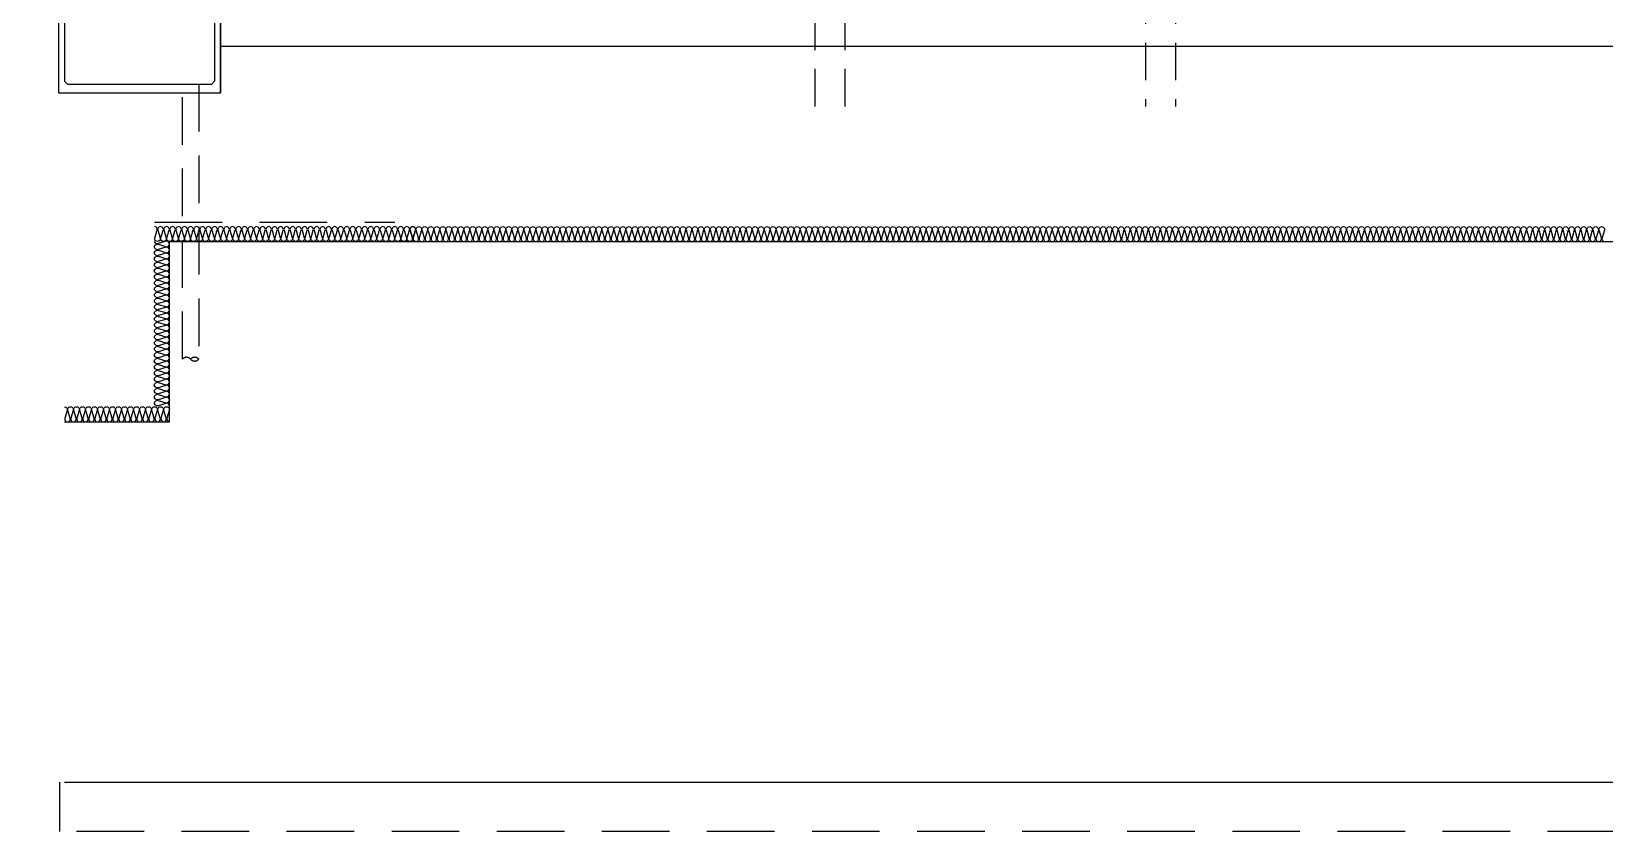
# Model space of a CAD drawing. Header units: millimetres. Extents: x 19868 to 801382, y -4805 to 85279.
# Drawn here: x 569928 to 575168, y 32314 to 34979 of the extents above; entities that cross this region are included whole.
import ezdxf

# ---------------------------------------------------------------- set-up
doc = ezdxf.new("R2010")
doc.units = ezdxf.units.MM
doc.header["$LTSCALE"] = 250
for name, pattern in [('HID', [2.8, 1.8, -1]), ('HIDDEN2', [4.7625, 3.175, -1.5875]), ('HIDDENX2', [0.75, 0.5, -0.25])]:
    doc.linetypes.add(name, pattern=pattern)
for name, color, linetype in [('A-CON', 2, 'Continuous'), ('A-ELE-7', 7, 'Continuous'), ('A-ELE-8', 8, 'Continuous'), ('A-ETC', 8, 'Continuous'), ('A-FIN', 6, 'Continuous'), ('A-HAT-WIREMESH', 9, 'g_mesh'), ('A-WP', 1, 'HID'), ('ISL', 251, 'Continuous'), ('SEC-Y', 3, 'Continuous')]:
    doc.layers.add(name, color=color, linetype=linetype)
doc.styles.add('Gdim', font='')
doc.styles.get('Gdim').set_extended_font_data('Dotum')
doc.linetypes.add('g_mesh', pattern='A,10,-0.8,["X",Gdim,S=0.6,R=0,X=-0.15,Y=-0.3],-0.8', length=11.6)

# ---------------------------------------------------------------- blocks, each defined once
blk = doc.blocks.new('OIL TRENCH')
at = {"layer": 'A-ELE-8'}
for p, q in [((-574, 505.2), (-574, 529.8)), ((-568, 529.8), (-574, 529.8)), ((-574, 505.2), (-574, 529.8)), ((-568, 529.8), (-574, 529.8)), ((-568, 529.8), (-568, 505.2)), ((-568, 529.8), (-568, 505.2)), ((-565, 529.8), (-559, 529.8)), ((-565, 529.8), (-565, 505.2)), ((-565, 529.8), (-559, 529.8)), ((-565, 529.8), (-565, 505.2)), ((-559, 529.8), (-559, 505.2)), ((19, 529.8), (-559, 529.8)), ((-559, 529.8), (-559, 505.2)), ((19, 529.8), (-559, 529.8)), ((-478.4, 525.6), (-474.2, 529.8)), ((-478.4, 525.6), (-474.2, 529.8)), ((-474.2, 521.3), (-478.4, 525.6)), ((-474.2, 521.3), (-478.4, 525.6)), ((-469.9, 525.6), (-474.2, 529.8)), ((-469.9, 525.6), (-474.2, 529.8)), ((-474.2, 521.3), (-469.9, 525.6)), ((-474.2, 521.3), (-469.9, 525.6)), ((-393.4, 525.6), (-389.2, 529.8)), ((-393.4, 525.6), (-389.2, 529.8)), ((-389.2, 521.3), (-393.4, 525.6)), ((-389.2, 521.3), (-393.4, 525.6)), ((-384.9, 525.6), (-389.2, 529.8)), ((-384.9, 525.6), (-389.2, 529.8)), ((-389.2, 521.3), (-384.9, 525.6)), ((-389.2, 521.3), (-384.9, 525.6)), ((-308.4, 525.6), (-304.2, 529.8)), ((-308.4, 525.6), (-304.2, 529.8)), ((-304.2, 521.3), (-308.4, 525.6)), ((-304.2, 521.3), (-308.4, 525.6)), ((-299.9, 525.6), (-304.2, 529.8)), ((-299.9, 525.6), (-304.2, 529.8)), ((-304.2, 521.3), (-299.9, 525.6)), ((-304.2, 521.3), (-299.9, 525.6)), ((-223.4, 525.6), (-219.2, 529.8)), ((-223.4, 525.6), (-219.2, 529.8)), ((-219.2, 521.3), (-223.4, 525.6)), ((-219.2, 521.3), (-223.4, 525.6)), ((-214.9, 525.6), (-219.2, 529.8)), ((-214.9, 525.6), (-219.2, 529.8)), ((-219.2, 521.3), (-214.9, 525.6)), ((-219.2, 521.3), (-214.9, 525.6)), ((-138.4, 525.6), (-134.2, 529.8)), ((-138.4, 525.6), (-134.2, 529.8)), ((-134.2, 521.3), (-138.4, 525.6)), ((-134.2, 521.3), (-138.4, 525.6)), ((-129.9, 525.6), (-134.2, 529.8)), ((-129.9, 525.6), (-134.2, 529.8)), ((-134.2, 521.3), (-129.9, 525.6)), ((-134.2, 521.3), (-129.9, 525.6)), ((-53.4, 525.6), (-49.2, 529.8)), ((-53.4, 525.6), (-49.2, 529.8)), ((-49.2, 521.3), (-53.4, 525.6)), ((-49.2, 521.3), (-53.4, 525.6)), ((-44.9, 525.6), (-49.2, 529.8)), ((-44.9, 525.6), (-49.2, 529.8)), ((-49.2, 521.3), (-44.9, 525.6)), ((-49.2, 521.3), (-44.9, 525.6)), ((25, 529.8), (19, 529.8)), ((19, 529.8), (19, 505.2)), ((25, 529.8), (19, 529.8)), ((19, 529.8), (19, 505.2)), ((25, 529.8), (25, 505.2)), ((25, 529.8), (25, 505.2)), ((28, 505.2), (28, 529.8)), ((28, 529.8), (34, 529.8)), ((28, 505.2), (28, 529.8)), ((28, 529.8), (34, 529.8)), ((34, 505.2), (34, 529.8)), ((34, 505.2), (34, 529.8)), ((-580, 479.8), (-630, 479.8)), ((-553.4, 500.2), (-600.7, 451.6)), ((-553.4, 500.2), (-600.7, 451.6)), ((-549, 490.2), (-593.5, 444.5)), ((-549, 490.2), (-593.5, 444.5)), ((-585, 505.2), (-520, 505.2)), ((-585, 505.2), (-520, 505.2)), ((-580, 500.2), (-530, 500.2)), ((-580, 500.2), (-530, 500.2)), ((-540, 439.8), (-580, 479.8)), ((-560.4, 505.2), (-566.4, 505.2)), ((-560.4, 505.2), (-566.4, 505.2)), ((-549, 490.2), (-525, 490.2)), ((-549, 490.2), (-525, 490.2)), ((-525, 495.2), (-525, 445.2)), ((-525, 495.2), (-525, 445.2)), ((-520, 440.2), (-520, 505.2)), ((-520, 505.2), (-20, 505.2)), ((-520, 440.2), (-520, 505.2)), ((-520, 505.2), (-20, 505.2)), ((45, 505.2), (-20, 505.2)), ((-20, 505.2), (-20, 440.2)), ((45, 505.2), (-20, 505.2)), ((-20, 505.2), (-20, 440.2)), ((-15, 495.2), (-15, 445.2)), ((-15, 495.2), (-15, 445.2)), ((9, 490.2), (-15, 490.2)), ((9, 490.2), (-15, 490.2)), ((40, 500.2), (-10, 500.2)), ((40, 500.2), (-10, 500.2)), ((0, 439.8), (40, 479.8)), ((9, 490.2), (53.5, 444.5)), ((9, 490.2), (53.5, 444.5)), ((13.4, 500.2), (60.7, 451.6)), ((13.4, 500.2), (60.7, 451.6)), ((20.4, 505.2), (26.4, 505.2)), ((20.4, 505.2), (26.4, 505.2)), ((40, 479.8), (90, 479.8)), ((-540, 439.6), (-540, 175)), ((-520, 440.2), (-520, 214.5)), ((-20, 440.2), (-20, 214.7)), ((0, 439.8), (0, 175)), ((-510.3, 204.8), (-520, 214.5)), ((-20, 214.7), (-29.7, 204.8)), ((0, 175), (-540, 175)), ((-29.7, 204.8), (-510.3, 204.8))]:
    blk.add_line(p, q, dxfattribs=at)
for centre in [(-474.2, 525.6), (-474.2, 525.6), (-389.2, 525.6), (-389.2, 525.6), (-304.2, 525.6), (-304.2, 525.6), (-219.2, 525.6), (-219.2, 525.6), (-134.2, 525.6), (-134.2, 525.6), (-49.2, 525.6), (-49.2, 525.6)]:
    blk.add_circle(centre, 4.24, dxfattribs=at)
for centre, start, end in [((-580, 505.2), 180, 270), ((-580, 505.2), 180, 270), ((-530, 495.2), 0, 90), ((-530, 495.2), 0, 90), ((-10, 495.2), 90, 180), ((-10, 495.2), 90, 180), ((40, 505.2), 270, 0), ((40, 505.2), 270, 0), ((-520, 445.2), 180, 270), ((-520, 445.2), 180, 270), ((-20, 445.2), 270, 0), ((-20, 445.2), 270, 0)]:
    blk.add_arc(centre, 5, start, end, dxfattribs=at)
blk = doc.blocks.new('oil pit hatch door')
at = {"layer": 'A-ETC'}
h = blk.add_hatch(color=256, dxfattribs=at)
h.paths.add_polyline_path([(-1117.6, 13.9, 1), (-1102.4, 13.9, 0.432361), (-1110.5, 21.5), (-1110.9, 21.4, 0.38082)])
h.paths.add_polyline_path([(-1182.8, 8.2, 1), (-1167.6, 8.2, 1)])
blk.add_hatch(color=256, dxfattribs=at).paths.add_polyline_path([(-1118, 2.9), (-1117.7, 2.7, 0.067491), (-1114.4, 1.1), (-1114.1, 0.9), (-1113.7, 0.9, 0.06301), (-1110.3, 0.4), (-1110.1, 0.3), (-1109.8, 0.3, 0.069591), (-1106.1, 0.9), (-1105.9, 1), (-1105.6, 1.1, 0.069686), (-1102.3, 2.8), (-1101.9, 3), (-1101.9, 0), (-1118, 0)])
for p, q in [((-1109.9, 21.5), (-1176.6, 15.6)), ((-1109.9, 6.4), (-1175.2, 0.6)), ((-1118, 0), (-1118, 2.9)), ((-1118, 2.9), (-1114.1, 0.9)), ((-1101.9, 0), (-1118, 0)), ((-1114.1, 0.9), (-1110.1, 0.3)), ((-1110.1, 0.3), (-1105.9, 1))]:
    blk.add_line(p, q, dxfattribs=at)
at = {"layer": 'A-ETC', "linetype": 'HIDDENX2'}
blk.add_lwpolyline([(-1200, -6), (0, -6), (0, 0), (-1200, 0)], close=True, dxfattribs=at)
at = {"layer": 'A-ETC'}
for centre, radius in [((-1175.2, 8.2), 7.62), ((-1110, 13.9), 13.5), ((-1110, 13.9), 11.4), ((-1110, 13.9), 11.4), ((-1110, 13.9), 11.4), ((-1110, 13.9), 7.62)]:
    blk.add_circle(centre, radius, dxfattribs=at)
blk = doc.blocks.new('점검구_뚜껑')
at = {"layer": 'A-CON', "color": 8, "linetype": 'HIDDENX2'}
for p, q in [((0, -406), (0, -6)), ((0, -6), (100, -6)), ((100, -406), (100, -6)), ((1100, -6), (1100, -406)), ((1100, -6), (1200, -6)), ((1200, -6), (1200, -406))]:
    blk.add_line(p, q, dxfattribs=at)
at = {"layer": 'A-ELE-8', "color": 8, "linetype": 'HIDDENX2'}
blk.add_lwpolyline([(100, -6), (1100, -6)], dxfattribs=at)
at = {"layer": 'SEC-Y', "color": 8, "linetype": 'HIDDENX2', "ltscale": 0.3}
for points in [[(106, -51), (106, -12), (145, -12, 0.414214), (150, -7), (150, -6), (100, -6), (100, -56), (101, -56, 0.414214)], [(1094, -51), (1094, -12), (1055, -12, -0.414214), (1050, -7), (1050, -6), (1100, -6), (1100, -56), (1099, -56, -0.414214)]]:
    blk.add_lwpolyline(points, format="xyb", close=True, dxfattribs=at)
at = {"layer": 'A-ETC', "color": 8, "linetype": 'HIDDENX2', "xscale": -1}
blk.add_blockref('oil pit hatch door', (0, 0), dxfattribs=at)

msp = doc.modelspace()

# ---------------------------------------------------------------- linework, layer by layer
at = {"layer": 'A-ELE-7', "elevation": 0}
msp.add_lwpolyline([(569938.2, 35128.9), (569938.2, 35078.9), (569978.2, 35078.9), (570018.2, 35038.9), (570018.2, 34774.1), (570558.2, 34774.1), (570558.2, 35038.9), (570598.2, 35078.9), (570648.2, 35078.9), (570648.2, 35128.9)], dxfattribs=at)
at = {"layer": 'A-ELE-8', "color": 5, "linetype": 'HIDDEN2', "ltscale": 0.2, "elevation": 0}
msp.add_lwpolyline([(570431.2, 33887.3), (570431.2, 34803.9), (570485.2, 34803.9), (570485.2, 33887.3)], dxfattribs=at)
at = {"layer": 'A-ELE-8', "color": 5, "linetype": 'HIDDEN2', "ltscale": 0.2}
for centre, start, end in [((570444.7, 33876), 39.9589, 140.0411), ((570471.7, 33876), 39.9589, 140.0411), ((570471.7, 33898.7), 219.9589, 320.0411)]:
    msp.add_arc(centre, 17.6, start, end, dxfattribs=at)
at = {"layer": 'A-FIN'}
msp.add_line((570038.2, 32478.9), (579738.2, 32478.9), dxfattribs=at)
at = {"layer": 'A-HAT-WIREMESH', "ltscale": 0.6}
msp.add_line((579438.2, 34928.9), (570558.2, 34928.9), dxfattribs=at)
at = {"layer": 'A-WP', "linetype": 'HID', "ltscale": 0.5}
msp.add_lwpolyline([(578438.2, 34328.9), (578438.2, 34343.9), (579453.2, 34343.9), (579453.2, 33843.9), (579753.2, 33843.9), (579753.2, 32313.9), (570023.2, 32313.9), (570023.2, 32478.9)], dxfattribs=at)
at = {"layer": 'A-WP', "linetype": 'HID', "ltscale": 0.5, "elevation": 0}
msp.add_lwpolyline([(570338.2, 34343.9), (571138.2, 34343.9)], dxfattribs=at)
at = {"layer": 'ISL'}
for points in [[(571208.2, 34278.9, -0.509267), (571199.4, 34291.1), (571207, 34316.8, 1.372593), (571189.4, 34316.8), (571197, 34291.1, -0.509267), (571188.2, 34278.9, -0.509267), (571179.4, 34291.1), (571187, 34316.8, 1.372593), (571169.4, 34316.8), (571177, 34291.1, -0.509267), (571168.2, 34278.9, -0.509267), (571159.4, 34291.1), (571167, 34316.8, 1.372593), (571149.4, 34316.8), (571157, 34291.1, -0.509267), (571148.2, 34278.9, -0.509267), (571139.4, 34291.1), (571147, 34316.8, 1.372593), (571129.4, 34316.8), (571137, 34291.1, -0.509267), (571128.2, 34278.9, -0.509267), (571119.4, 34291.1), (571127, 34316.8, 1.372593), (571109.4, 34316.8), (571117, 34291.1, -0.509267), (571108.2, 34278.9, -0.509267), (571099.4, 34291.1), (571107, 34316.8, 1.372593), (571089.4, 34316.8), (571097, 34291.1, -0.509267), (571088.2, 34278.9, -0.509267), (571079.4, 34291.1), (571087, 34316.8, 1.372593), (571069.4, 34316.8), (571077, 34291.1, -0.509267), (571068.2, 34278.9, -0.509267), (571059.4, 34291.1), (571067, 34316.8, 1.372593), (571049.4, 34316.8), (571057, 34291.1, -0.509267), (571048.2, 34278.9, -0.509267), (571039.4, 34291.1), (571047, 34316.8, 1.372593), (571029.4, 34316.8), (571037, 34291.1, -0.509267), (571028.2, 34278.9, -0.509267), (571019.4, 34291.1), (571027, 34316.8, 1.372593), (571009.4, 34316.8), (571017, 34291.1, -0.509267), (571008.2, 34278.9, -0.509267), (570999.4, 34291.1), (571007, 34316.8, 1.372593), (570989.4, 34316.8), (570997, 34291.1, -0.509267), (570988.2, 34278.9, -0.509267), (570979.4, 34291.1), (570987, 34316.8, 1.372593), (570969.4, 34316.8), (570977, 34291.1, -0.509267), (570968.2, 34278.9, -0.509267), (570959.4, 34291.1), (570967, 34316.8, 1.372593), (570949.4, 34316.8), (570957, 34291.1, -0.509267), (570948.2, 34278.9, -0.509267), (570939.4, 34291.1), (570947, 34316.8, 1.372593), (570929.4, 34316.8), (570937, 34291.1, -0.509267), (570928.2, 34278.9, -0.509267), (570919.4, 34291.1), (570927, 34316.8, 1.372593), (570909.4, 34316.8), (570917, 34291.1, -0.509267), (570908.2, 34278.9, -0.509267), (570899.4, 34291.1), (570907, 34316.8, 1.372593), (570889.4, 34316.8), (570897, 34291.1, -0.509267), (570888.2, 34278.9, -0.509267), (570879.4, 34291.1), (570887, 34316.8, 1.372593), (570869.4, 34316.8), (570877, 34291.1, -0.509267), (570868.2, 34278.9, -0.509267), (570859.4, 34291.1), (570867, 34316.8, 1.372593), (570849.4, 34316.8), (570857, 34291.1, -0.509267), (570848.2, 34278.9, -0.509267), (570839.4, 34291.1), (570847, 34316.8, 1.372593), (570829.4, 34316.8), (570837, 34291.1, -0.509267), (570828.2, 34278.9, -0.509267), (570819.4, 34291.1), (570827, 34316.8, 1.372593), (570809.4, 34316.8), (570817, 34291.1, -0.509267), (570808.2, 34278.9, -0.509267), (570799.4, 34291.1), (570807, 34316.8, 1.372593), (570789.4, 34316.8), (570797, 34291.1, -0.509267), (570788.2, 34278.9, -0.509267), (570779.4, 34291.1), (570787, 34316.8, 1.372593), (570769.4, 34316.8), (570777, 34291.1, -0.509267), (570768.2, 34278.9, -0.509267), (570759.4, 34291.1), (570767, 34316.8, 1.372593), (570749.4, 34316.8), (570757, 34291.1, -0.509267), (570748.2, 34278.9, -0.509267), (570739.4, 34291.1), (570747, 34316.8, 1.372593), (570729.4, 34316.8), (570737, 34291.1, -0.509267), (570728.2, 34278.9, -0.509267), (570719.4, 34291.1), (570727, 34316.8, 1.372593), (570709.4, 34316.8), (570717, 34291.1, -0.509267), (570708.2, 34278.9, -0.509267), (570699.4, 34291.1), (570707, 34316.8, 1.372593), (570689.4, 34316.8), (570697, 34291.1, -0.509267), (570688.2, 34278.9, -0.509267), (570679.4, 34291.1), (570687, 34316.8, 1.372593), (570669.4, 34316.8), (570677, 34291.1, -0.509267), (570668.2, 34278.9, -0.509267), (570659.4, 34291.1), (570667, 34316.8, 1.372593), (570649.4, 34316.8), (570657, 34291.1, -0.509267), (570648.2, 34278.9, -0.509267), (570639.4, 34291.1), (570647, 34316.8, 1.372593), (570629.4, 34316.8), (570637, 34291.1, -0.509267), (570628.2, 34278.9, -0.509267), (570619.4, 34291.1), (570627, 34316.8, 1.372593), (570609.4, 34316.8), (570617, 34291.1, -0.509267), (570608.2, 34278.9, -0.509267), (570599.4, 34291.1), (570607, 34316.8, 1.372593), (570589.4, 34316.8), (570597, 34291.1, -0.509267), (570588.2, 34278.9, -0.509267), (570579.4, 34291.1), (570587, 34316.8, 1.372593), (570569.4, 34316.8), (570577, 34291.1, -0.509267), (570568.2, 34278.9, -0.509267), (570559.4, 34291.1), (570567, 34316.8, 1.372593), (570549.4, 34316.8), (570557, 34291.1, -0.509267), (570548.2, 34278.9, -0.509267), (570539.4, 34291.1), (570547, 34316.8, 1.372593), (570529.4, 34316.8), (570537, 34291.1, -0.509267), (570528.2, 34278.9, -0.509267), (570519.4, 34291.1), (570527, 34316.8, 1.372593), (570509.4, 34316.8), (570517, 34291.1, -0.509267), (570508.2, 34278.9, -0.509267), (570499.4, 34291.1), (570507, 34316.8, 1.372593), (570489.4, 34316.8), (570497, 34291.1, -0.509267), (570488.2, 34278.9, -0.509267), (570479.4, 34291.1), (570487, 34316.8, 1.372593), (570469.4, 34316.8), (570477, 34291.1, -0.509267), (570468.2, 34278.9, -0.509267), (570459.4, 34291.1), (570467, 34316.8, 1.372593), (570449.4, 34316.8), (570457, 34291.1, -0.509267), (570448.2, 34278.9, -0.509267), (570439.4, 34291.1), (570447, 34316.8, 1.372593), (570429.4, 34316.8), (570437, 34291.1, -0.509267), (570428.2, 34278.9, -0.509267), (570419.4, 34291.1), (570427, 34316.8, 1.372593), (570409.4, 34316.8), (570417, 34291.1, -0.509267), (570408.2, 34278.9, -0.509267), (570399.4, 34291.1), (570407, 34316.8, 1.372593), (570389.4, 34316.8), (570397, 34291.1, -0.509267), (570388.2, 34278.9, -0.509267), (570379.4, 34291.1), (570387, 34316.8, 1.372593), (570369.4, 34316.8), (570377, 34291.1, -0.509267), (570368.2, 34278.9, -0.509267), (570359.4, 34291.1), (570367, 34316.8, 1.372593), (570349.4, 34316.8), (570357, 34291.1, -0.509267), (570348.2, 34278.9, -0.509267), (570339.4, 34291.1), (570347, 34316.8, 0.509061), (570338.2, 34328.9, 0.509061)], [(571188.2, 34278.9, 0.509267), (571197, 34291.1), (571189.4, 34316.8, -1.372593), (571207, 34316.8), (571199.4, 34291.1, 0.509267), (571208.2, 34278.9, 0.509267), (571217, 34291.1), (571209.4, 34316.8, -1.372593), (571227, 34316.8), (571219.4, 34291.1, 0.509267), (571228.2, 34278.9, 0.509267), (571237, 34291.1), (571229.4, 34316.8, -1.372593), (571247, 34316.8), (571239.4, 34291.1, 0.509267), (571248.2, 34278.9, 0.509267), (571257, 34291.1), (571249.4, 34316.8, -1.372593), (571267, 34316.8), (571259.4, 34291.1, 0.509267), (571268.2, 34278.9, 0.509267), (571277, 34291.1), (571269.4, 34316.8, -1.372593), (571287, 34316.8), (571279.4, 34291.1, 0.509267), (571288.2, 34278.9, 0.509267), (571297, 34291.1), (571289.4, 34316.8, -1.372593), (571307, 34316.8), (571299.4, 34291.1, 0.509267), (571308.2, 34278.9, 0.509267), (571317, 34291.1), (571309.4, 34316.8, -1.372593), (571327, 34316.8), (571319.4, 34291.1, 0.509267), (571328.2, 34278.9, 0.509267), (571337, 34291.1), (571329.4, 34316.8, -1.372593), (571347, 34316.8), (571339.4, 34291.1, 0.509267), (571348.2, 34278.9, 0.509267), (571357, 34291.1), (571349.4, 34316.8, -1.372593), (571367, 34316.8), (571359.4, 34291.1, 0.509267), (571368.2, 34278.9, 0.509267), (571377, 34291.1), (571369.4, 34316.8, -1.372593), (571387, 34316.8), (571379.4, 34291.1, 0.509267), (571388.2, 34278.9, 0.509267), (571397, 34291.1), (571389.4, 34316.8, -1.372593), (571407, 34316.8), (571399.4, 34291.1, 0.509267), (571408.2, 34278.9, 0.509267), (571417, 34291.1), (571409.4, 34316.8, -1.372593), (571427, 34316.8), (571419.4, 34291.1, 0.509267), (571428.2, 34278.9, 0.509267), (571437, 34291.1), (571429.4, 34316.8, -1.372593), (571447, 34316.8), (571439.4, 34291.1, 0.509267), (571448.2, 34278.9, 0.509267), (571457, 34291.1), (571449.4, 34316.8, -1.372593), (571467, 34316.8), (571459.4, 34291.1, 0.509267), (571468.2, 34278.9, 0.509267), (571477, 34291.1), (571469.4, 34316.8, -1.372593), (571487, 34316.8), (571479.4, 34291.1, 0.509267), (571488.2, 34278.9, 0.509267), (571497, 34291.1), (571489.4, 34316.8, -1.372593), (571507, 34316.8), (571499.4, 34291.1, 0.509267), (571508.2, 34278.9, 0.509267), (571517, 34291.1), (571509.4, 34316.8, -1.372593), (571527, 34316.8), (571519.4, 34291.1, 0.509267), (571528.2, 34278.9, 0.509267), (571537, 34291.1), (571529.4, 34316.8, -1.372593), (571547, 34316.8), (571539.4, 34291.1, 0.509267), (571548.2, 34278.9, 0.509267), (571557, 34291.1), (571549.4, 34316.8, -1.372593), (571567, 34316.8), (571559.4, 34291.1, 0.509267), (571568.2, 34278.9, 0.509267), (571577, 34291.1), (571569.4, 34316.8, -1.372593), (571587, 34316.8), (571579.4, 34291.1, 0.509267), (571588.2, 34278.9, 0.509267), (571597, 34291.1), (571589.4, 34316.8, -1.372593), (571607, 34316.8), (571599.4, 34291.1, 0.509267), (571608.2, 34278.9, 0.509267), (571617, 34291.1), (571609.4, 34316.8, -1.372593), (571627, 34316.8), (571619.4, 34291.1, 0.509267), (571628.2, 34278.9, 0.509267), (571637, 34291.1), (571629.4, 34316.8, -1.372593), (571647, 34316.8), (571639.4, 34291.1, 0.509267), (571648.2, 34278.9, 0.509267), (571657, 34291.1), (571649.4, 34316.8, -1.372593), (571667, 34316.8), (571659.4, 34291.1, 0.509267), (571668.2, 34278.9, 0.509267), (571677, 34291.1), (571669.4, 34316.8, -1.372593), (571687, 34316.8), (571679.4, 34291.1, 0.509267), (571688.2, 34278.9, 0.509267), (571697, 34291.1), (571689.4, 34316.8, -1.372593), (571707, 34316.8), (571699.4, 34291.1, 0.509267), (571708.2, 34278.9, 0.509267), (571717, 34291.1), (571709.4, 34316.8, -1.372593), (571727, 34316.8), (571719.4, 34291.1, 0.509267), (571728.2, 34278.9, 0.509267), (571737, 34291.1), (571729.4, 34316.8, -1.372593), (571747, 34316.8), (571739.4, 34291.1, 0.509267), (571748.2, 34278.9, 0.509267), (571757, 34291.1), (571749.4, 34316.8, -1.372593), (571767, 34316.8), (571759.4, 34291.1, 0.509267), (571768.2, 34278.9, 0.509267), (571777, 34291.1), (571769.4, 34316.8, -1.372593), (571787, 34316.8), (571779.4, 34291.1, 0.509267), (571788.2, 34278.9, 0.509267), (571797, 34291.1), (571789.4, 34316.8, -1.372593), (571807, 34316.8), (571799.4, 34291.1, 0.509267), (571808.2, 34278.9, 0.509267), (571817, 34291.1), (571809.4, 34316.8, -1.372593), (571827, 34316.8), (571819.4, 34291.1, 0.509267), (571828.2, 34278.9, 0.509267), (571837, 34291.1), (571829.4, 34316.8, -1.372593), (571847, 34316.8), (571839.4, 34291.1, 0.509267), (571848.2, 34278.9, 0.509267), (571857, 34291.1), (571849.4, 34316.8, -1.372593), (571867, 34316.8), (571859.4, 34291.1, 0.509267), (571868.2, 34278.9, 0.509267), (571877, 34291.1), (571869.4, 34316.8, -1.372593), (571887, 34316.8), (571879.4, 34291.1, 0.509267), (571888.2, 34278.9, 0.509267), (571897, 34291.1), (571889.4, 34316.8, -1.372593), (571907, 34316.8), (571899.4, 34291.1, 0.509267), (571908.2, 34278.9, 0.509267), (571917, 34291.1), (571909.4, 34316.8, -1.372593), (571927, 34316.8), (571919.4, 34291.1, 0.509267), (571928.2, 34278.9, 0.509267), (571937, 34291.1), (571929.4, 34316.8, -1.372593), (571947, 34316.8), (571939.4, 34291.1, 0.509267), (571948.2, 34278.9, 0.509267), (571957, 34291.1), (571949.4, 34316.8, -1.372593), (571967, 34316.8), (571959.4, 34291.1, 0.509267), (571968.2, 34278.9, 0.509267), (571977, 34291.1), (571969.4, 34316.8, -1.372593), (571987, 34316.8), (571979.4, 34291.1, 0.509267), (571988.2, 34278.9, 0.509267), (571997, 34291.1), (571989.4, 34316.8, -1.372593), (572007, 34316.8), (571999.4, 34291.1, 0.509267), (572008.2, 34278.9, 0.509267), (572017, 34291.1), (572009.4, 34316.8, -1.372593), (572027, 34316.8), (572019.4, 34291.1, 0.509267), (572028.2, 34278.9, 0.509267), (572037, 34291.1), (572029.4, 34316.8, -1.372593), (572047, 34316.8), (572039.4, 34291.1, 0.509267), (572048.2, 34278.9, 0.509267), (572057, 34291.1), (572049.4, 34316.8, -1.372593), (572067, 34316.8), (572059.4, 34291.1, 0.509267), (572068.2, 34278.9, 0.509267), (572077, 34291.1), (572069.4, 34316.8, -1.372593), (572087, 34316.8), (572079.4, 34291.1, 0.509267), (572088.2, 34278.9, 0.509267), (572097, 34291.1), (572089.4, 34316.8, -1.372593), (572107, 34316.8), (572099.4, 34291.1, 0.509267), (572108.2, 34278.9, 0.509267), (572117, 34291.1), (572109.4, 34316.8, -1.372593), (572127, 34316.8), (572119.4, 34291.1, 0.509267), (572128.2, 34278.9, 0.509267), (572137, 34291.1), (572129.4, 34316.8, -1.372593), (572147, 34316.8), (572139.4, 34291.1, 0.509267), (572148.2, 34278.9, 0.509267), (572157, 34291.1), (572149.4, 34316.8, -1.372593), (572167, 34316.8), (572159.4, 34291.1, 0.509267), (572168.2, 34278.9, 0.509267), (572177, 34291.1), (572169.4, 34316.8, -1.372593), (572187, 34316.8), (572179.4, 34291.1, 0.509267), (572188.2, 34278.9, 0.509267), (572197, 34291.1), (572189.4, 34316.8, -1.372593), (572207, 34316.8), (572199.4, 34291.1, 0.509267), (572208.2, 34278.9, 0.509267), (572217, 34291.1), (572209.4, 34316.8, -1.372593), (572227, 34316.8), (572219.4, 34291.1, 0.509267), (572228.2, 34278.9, 0.509267), (572237, 34291.1), (572229.4, 34316.8, -1.372593), (572247, 34316.8), (572239.4, 34291.1, 0.509267), (572248.2, 34278.9, 0.509267), (572257, 34291.1), (572249.4, 34316.8, -1.372593), (572267, 34316.8), (572259.4, 34291.1, 0.509267), (572268.2, 34278.9, 0.509267), (572277, 34291.1), (572269.4, 34316.8, -1.372593), (572287, 34316.8), (572279.4, 34291.1, 0.509267), (572288.2, 34278.9, 0.509267), (572297, 34291.1), (572289.4, 34316.8, -1.372593), (572307, 34316.8), (572299.4, 34291.1, 0.509267), (572308.2, 34278.9, 0.509267), (572317, 34291.1), (572309.4, 34316.8, -1.372593), (572327, 34316.8), (572319.4, 34291.1, 0.509267), (572328.2, 34278.9, 0.509267), (572337, 34291.1), (572329.4, 34316.8, -1.372593), (572347, 34316.8), (572339.4, 34291.1, 0.509267), (572348.2, 34278.9, 0.509267), (572357, 34291.1), (572349.4, 34316.8, -1.372593), (572367, 34316.8), (572359.4, 34291.1, 0.509267), (572368.2, 34278.9, 0.509267), (572377, 34291.1), (572369.4, 34316.8, -1.372593), (572387, 34316.8), (572379.4, 34291.1, 0.509267), (572388.2, 34278.9, 0.509267), (572397, 34291.1), (572389.4, 34316.8, -1.372593), (572407, 34316.8), (572399.4, 34291.1, 0.509267), (572408.2, 34278.9, 0.509267), (572417, 34291.1), (572409.4, 34316.8, -1.372593), (572427, 34316.8), (572419.4, 34291.1, 0.509267), (572428.2, 34278.9, 0.509267), (572437, 34291.1), (572429.4, 34316.8, -1.372593), (572447, 34316.8), (572439.4, 34291.1, 0.509267), (572448.2, 34278.9, 0.509267), (572457, 34291.1), (572449.4, 34316.8, -1.372593), (572467, 34316.8), (572459.4, 34291.1, 0.509267), (572468.2, 34278.9, 0.509267), (572477, 34291.1), (572469.4, 34316.8, -1.372593), (572487, 34316.8), (572479.4, 34291.1, 0.509267), (572488.2, 34278.9, 0.509267), (572497, 34291.1), (572489.4, 34316.8, -1.372593), (572507, 34316.8), (572499.4, 34291.1, 0.509267), (572508.2, 34278.9, 0.509267), (572517, 34291.1), (572509.4, 34316.8, -1.372593), (572527, 34316.8), (572519.4, 34291.1, 0.509267), (572528.2, 34278.9, 0.509267), (572537, 34291.1), (572529.4, 34316.8, -1.372593), (572547, 34316.8), (572539.4, 34291.1, 0.509267), (572548.2, 34278.9, 0.509267), (572557, 34291.1), (572549.4, 34316.8, -1.372593), (572567, 34316.8), (572559.4, 34291.1, 0.509267), (572568.2, 34278.9, 0.509267), (572577, 34291.1), (572569.4, 34316.8, -1.372593), (572587, 34316.8), (572579.4, 34291.1, 0.509267), (572588.2, 34278.9, 0.509267), (572597, 34291.1), (572589.4, 34316.8, -1.372593), (572607, 34316.8), (572599.4, 34291.1, 0.509267), (572608.2, 34278.9, 0.509267), (572617, 34291.1), (572609.4, 34316.8, -1.372593), (572627, 34316.8), (572619.4, 34291.1, 0.509267), (572628.2, 34278.9, 0.509267), (572637, 34291.1), (572629.4, 34316.8, -1.372593), (572647, 34316.8), (572639.4, 34291.1, 0.509267), (572648.2, 34278.9, 0.509267), (572657, 34291.1), (572649.4, 34316.8, -1.372593), (572667, 34316.8), (572659.4, 34291.1, 0.509267), (572668.2, 34278.9, 0.509267), (572677, 34291.1), (572669.4, 34316.8, -1.372593), (572687, 34316.8), (572679.4, 34291.1, 0.509267), (572688.2, 34278.9, 0.509267), (572697, 34291.1), (572689.4, 34316.8, -1.372593), (572707, 34316.8), (572699.4, 34291.1, 0.509267), (572708.2, 34278.9, 0.509267), (572717, 34291.1), (572709.4, 34316.8, -1.372593), (572727, 34316.8), (572719.4, 34291.1, 0.509267), (572728.2, 34278.9, 0.509267), (572737, 34291.1), (572729.4, 34316.8, -1.372593), (572747, 34316.8), (572739.4, 34291.1, 0.509267), (572748.2, 34278.9, 0.509267), (572757, 34291.1), (572749.4, 34316.8, -1.372593), (572767, 34316.8), (572759.4, 34291.1, 0.509267), (572768.2, 34278.9, 0.509267), (572777, 34291.1), (572769.4, 34316.8, -1.372593), (572787, 34316.8), (572779.4, 34291.1, 0.509267), (572788.2, 34278.9, 0.509267), (572797, 34291.1), (572789.4, 34316.8, -1.372593), (572807, 34316.8), (572799.4, 34291.1, 0.509267), (572808.2, 34278.9, 0.509267), (572817, 34291.1), (572809.4, 34316.8, -1.372593), (572827, 34316.8), (572819.4, 34291.1, 0.509267), (572828.2, 34278.9, 0.509267), (572837, 34291.1), (572829.4, 34316.8, -1.372593), (572847, 34316.8), (572839.4, 34291.1, 0.509267), (572848.2, 34278.9, 0.509267), (572857, 34291.1), (572849.4, 34316.8, -1.372593), (572867, 34316.8), (572859.4, 34291.1, 0.509267), (572868.2, 34278.9, 0.509267), (572877, 34291.1), (572869.4, 34316.8, -1.372593), (572887, 34316.8), (572879.4, 34291.1, 0.509267), (572888.2, 34278.9, 0.509267), (572897, 34291.1), (572889.4, 34316.8, -1.372593), (572907, 34316.8), (572899.4, 34291.1, 0.509267), (572908.2, 34278.9, 0.509267), (572917, 34291.1), (572909.4, 34316.8, -1.372593), (572927, 34316.8), (572919.4, 34291.1, 0.509267), (572928.2, 34278.9, 0.509267), (572937, 34291.1), (572929.4, 34316.8, -1.372593), (572947, 34316.8), (572939.4, 34291.1, 0.509267), (572948.2, 34278.9, 0.509267), (572957, 34291.1), (572949.4, 34316.8, -1.372593), (572967, 34316.8), (572959.4, 34291.1, 0.509267), (572968.2, 34278.9, 0.509267), (572977, 34291.1), (572969.4, 34316.8, -1.372593), (572987, 34316.8), (572979.4, 34291.1, 0.509267), (572988.2, 34278.9, 0.509267), (572997, 34291.1), (572989.4, 34316.8, -1.372593), (573007, 34316.8), (572999.4, 34291.1, 0.509267), (573008.2, 34278.9, 0.509267), (573017, 34291.1), (573009.4, 34316.8, -1.372593), (573027, 34316.8), (573019.4, 34291.1, 0.509267), (573028.2, 34278.9, 0.509267), (573037, 34291.1), (573029.4, 34316.8, -1.372593), (573047, 34316.8), (573039.4, 34291.1, 0.509267), (573048.2, 34278.9, 0.509267), (573057, 34291.1), (573049.4, 34316.8, -1.372593), (573067, 34316.8), (573059.4, 34291.1, 0.509267), (573068.2, 34278.9, 0.509267), (573077, 34291.1), (573069.4, 34316.8, -1.372593), (573087, 34316.8), (573079.4, 34291.1, 0.509267), (573088.2, 34278.9, 0.509267), (573097, 34291.1), (573089.4, 34316.8, -1.372593), (573107, 34316.8), (573099.4, 34291.1, 0.509267), (573108.2, 34278.9, 0.509267), (573117, 34291.1), (573109.4, 34316.8, -1.372593), (573127, 34316.8), (573119.4, 34291.1, 0.509267), (573128.2, 34278.9, 0.509267), (573137, 34291.1), (573129.4, 34316.8, -1.372593), (573147, 34316.8), (573139.4, 34291.1, 0.509267), (573148.2, 34278.9, 0.509267), (573157, 34291.1), (573149.4, 34316.8, -1.372593), (573167, 34316.8), (573159.4, 34291.1, 0.509267), (573168.2, 34278.9, 0.509267), (573177, 34291.1), (573169.4, 34316.8, -1.372593), (573187, 34316.8), (573179.4, 34291.1, 0.509267), (573188.2, 34278.9, 0.509267), (573197, 34291.1), (573189.4, 34316.8, -1.372593), (573207, 34316.8), (573199.4, 34291.1, 0.509267), (573208.2, 34278.9, 0.509267), (573217, 34291.1), (573209.4, 34316.8, -1.372593), (573227, 34316.8), (573219.4, 34291.1, 0.509267), (573228.2, 34278.9, 0.509267), (573237, 34291.1), (573229.4, 34316.8, -1.372593), (573247, 34316.8), (573239.4, 34291.1, 0.509267), (573248.2, 34278.9, 0.509267), (573257, 34291.1), (573249.4, 34316.8, -1.372593), (573267, 34316.8), (573259.4, 34291.1, 0.509267), (573268.2, 34278.9, 0.509267), (573277, 34291.1), (573269.4, 34316.8, -1.372593), (573287, 34316.8), (573279.4, 34291.1, 0.509267), (573288.2, 34278.9, 0.509267), (573297, 34291.1), (573289.4, 34316.8, -1.372593), (573307, 34316.8), (573299.4, 34291.1, 0.509267), (573308.2, 34278.9, 0.509267), (573317, 34291.1), (573309.4, 34316.8, -1.372593), (573327, 34316.8), (573319.4, 34291.1, 0.509267), (573328.2, 34278.9, 0.509267), (573337, 34291.1), (573329.4, 34316.8, -1.372593), (573347, 34316.8), (573339.4, 34291.1, 0.509267), (573348.2, 34278.9, 0.509267), (573357, 34291.1), (573349.4, 34316.8, -1.372593), (573367, 34316.8), (573359.4, 34291.1, 0.509267), (573368.2, 34278.9, 0.509267), (573377, 34291.1), (573369.4, 34316.8, -1.372593), (573387, 34316.8), (573379.4, 34291.1, 0.509267), (573388.2, 34278.9, 0.509267), (573397, 34291.1), (573389.4, 34316.8, -1.372593), (573407, 34316.8), (573399.4, 34291.1, 0.509267), (573408.2, 34278.9, 0.509267), (573417, 34291.1), (573409.4, 34316.8, -1.372593), (573427, 34316.8), (573419.4, 34291.1, 0.509267), (573428.2, 34278.9, 0.509267), (573437, 34291.1), (573429.4, 34316.8, -1.372593), (573447, 34316.8), (573439.4, 34291.1, 0.509267), (573448.2, 34278.9, 0.509267), (573457, 34291.1), (573449.4, 34316.8, -1.372593), (573467, 34316.8), (573459.4, 34291.1, 0.509267), (573468.2, 34278.9, 0.509267), (573477, 34291.1), (573469.4, 34316.8, -1.372593), (573487, 34316.8), (573479.4, 34291.1, 0.509267), (573488.2, 34278.9, 0.509267), (573497, 34291.1), (573489.4, 34316.8, -1.372593), (573507, 34316.8), (573499.4, 34291.1, 0.509267), (573508.2, 34278.9, 0.509267), (573517, 34291.1), (573509.4, 34316.8, -1.372593), (573527, 34316.8), (573519.4, 34291.1, 0.509267), (573528.2, 34278.9, 0.509267), (573537, 34291.1), (573529.4, 34316.8, -1.372593), (573547, 34316.8), (573539.4, 34291.1, 0.509267), (573548.2, 34278.9, 0.509267), (573557, 34291.1), (573549.4, 34316.8, -1.372593), (573567, 34316.8), (573559.4, 34291.1, 0.509267), (573568.2, 34278.9, 0.509267), (573577, 34291.1), (573569.4, 34316.8, -1.372593), (573587, 34316.8), (573579.4, 34291.1, 0.509267), (573588.2, 34278.9, 0.509267), (573597, 34291.1), (573589.4, 34316.8, -1.372593), (573607, 34316.8), (573599.4, 34291.1, 0.509267), (573608.2, 34278.9, 0.509267), (573617, 34291.1), (573609.4, 34316.8, -1.372593), (573627, 34316.8), (573619.4, 34291.1, 0.509267), (573628.2, 34278.9, 0.509267), (573637, 34291.1), (573629.4, 34316.8, -1.372593), (573647, 34316.8), (573639.4, 34291.1, 0.509267), (573648.2, 34278.9, 0.509267), (573657, 34291.1), (573649.4, 34316.8, -1.372593), (573667, 34316.8), (573659.4, 34291.1, 0.509267), (573668.2, 34278.9, 0.509267), (573677, 34291.1), (573669.4, 34316.8, -1.372593), (573687, 34316.8), (573679.4, 34291.1, 0.509267), (573688.2, 34278.9, 0.509267), (573697, 34291.1), (573689.4, 34316.8, -1.372593), (573707, 34316.8), (573699.4, 34291.1, 0.509267), (573708.2, 34278.9, 0.509267), (573717, 34291.1), (573709.4, 34316.8, -1.372593), (573727, 34316.8), (573719.4, 34291.1, 0.509267), (573728.2, 34278.9, 0.509267), (573737, 34291.1), (573729.4, 34316.8, -1.372593), (573747, 34316.8), (573739.4, 34291.1, 0.509267), (573748.2, 34278.9, 0.509267), (573757, 34291.1), (573749.4, 34316.8, -1.372593), (573767, 34316.8), (573759.4, 34291.1, 0.509267), (573768.2, 34278.9, 0.509267), (573777, 34291.1), (573769.4, 34316.8, -1.372593), (573787, 34316.8), (573779.4, 34291.1, 0.509267), (573788.2, 34278.9, 0.509267), (573797, 34291.1), (573789.4, 34316.8, -1.372593), (573807, 34316.8), (573799.4, 34291.1, 0.509267), (573808.2, 34278.9, 0.509267), (573817, 34291.1), (573809.4, 34316.8, -1.372593), (573827, 34316.8), (573819.4, 34291.1, 0.509267), (573828.2, 34278.9, 0.509267), (573837, 34291.1), (573829.4, 34316.8, -1.372593), (573847, 34316.8), (573839.4, 34291.1, 0.509267), (573848.2, 34278.9, 0.509267), (573857, 34291.1), (573849.4, 34316.8, -1.372593), (573867, 34316.8), (573859.4, 34291.1, 0.509267), (573868.2, 34278.9, 0.509267), (573877, 34291.1), (573869.4, 34316.8, -1.372593), (573887, 34316.8), (573879.4, 34291.1, 0.509267), (573888.2, 34278.9, 0.509267), (573897, 34291.1), (573889.4, 34316.8, -1.372593), (573907, 34316.8), (573899.4, 34291.1, 0.509267), (573908.2, 34278.9, 0.509267), (573917, 34291.1), (573909.4, 34316.8, -1.372593), (573927, 34316.8), (573919.4, 34291.1, 0.509267), (573928.2, 34278.9, 0.509267), (573937, 34291.1), (573929.4, 34316.8, -1.372593), (573947, 34316.8), (573939.4, 34291.1, 0.509267), (573948.2, 34278.9, 0.509267), (573957, 34291.1), (573949.4, 34316.8, -1.372593), (573967, 34316.8), (573959.4, 34291.1, 0.509267), (573968.2, 34278.9, 0.509267), (573977, 34291.1), (573969.4, 34316.8, -1.372593), (573987, 34316.8), (573979.4, 34291.1, 0.509267), (573988.2, 34278.9, 0.509267), (573997, 34291.1), (573989.4, 34316.8, -1.372593), (574007, 34316.8), (573999.4, 34291.1, 0.509267), (574008.2, 34278.9, 0.509267), (574017, 34291.1), (574009.4, 34316.8, -1.372593), (574027, 34316.8), (574019.4, 34291.1, 0.509267), (574028.2, 34278.9, 0.509267), (574037, 34291.1), (574029.4, 34316.8, -1.372593), (574047, 34316.8), (574039.4, 34291.1, 0.509267), (574048.2, 34278.9, 0.509267), (574057, 34291.1), (574049.4, 34316.8, -1.372593), (574067, 34316.8), (574059.4, 34291.1, 0.509267), (574068.2, 34278.9, 0.509267), (574077, 34291.1), (574069.4, 34316.8, -1.372593), (574087, 34316.8), (574079.4, 34291.1, 0.509267), (574088.2, 34278.9, 0.509267), (574097, 34291.1), (574089.4, 34316.8, -1.372593), (574107, 34316.8), (574099.4, 34291.1, 0.509267), (574108.2, 34278.9, 0.509267), (574117, 34291.1), (574109.4, 34316.8, -1.372593), (574127, 34316.8), (574119.4, 34291.1, 0.509267), (574128.2, 34278.9, 0.509267), (574137, 34291.1), (574129.4, 34316.8, -1.372593), (574147, 34316.8), (574139.4, 34291.1, 0.509267), (574148.2, 34278.9, 0.509267), (574157, 34291.1), (574149.4, 34316.8, -1.372593), (574167, 34316.8), (574159.4, 34291.1, 0.509267), (574168.2, 34278.9, 0.509267), (574177, 34291.1), (574169.4, 34316.8, -1.372593), (574187, 34316.8), (574179.4, 34291.1, 0.509267), (574188.2, 34278.9, 0.509267), (574197, 34291.1), (574189.4, 34316.8, -1.372593), (574207, 34316.8), (574199.4, 34291.1, 0.509267), (574208.2, 34278.9, 0.509267), (574217, 34291.1), (574209.4, 34316.8, -1.372593), (574227, 34316.8), (574219.4, 34291.1, 0.509267), (574228.2, 34278.9, 0.509267), (574237, 34291.1), (574229.4, 34316.8, -1.372593), (574247, 34316.8), (574239.4, 34291.1, 0.509267), (574248.2, 34278.9, 0.509267), (574257, 34291.1), (574249.4, 34316.8, -1.372593), (574267, 34316.8), (574259.4, 34291.1, 0.509267), (574268.2, 34278.9, 0.509267), (574277, 34291.1), (574269.4, 34316.8, -1.372593), (574287, 34316.8), (574279.4, 34291.1, 0.509267), (574288.2, 34278.9, 0.509267), (574297, 34291.1), (574289.4, 34316.8, -1.372593), (574307, 34316.8), (574299.4, 34291.1, 0.509267), (574308.2, 34278.9, 0.509267), (574317, 34291.1), (574309.4, 34316.8, -1.372593), (574327, 34316.8), (574319.4, 34291.1, 0.509267), (574328.2, 34278.9, 0.509267), (574337, 34291.1), (574329.4, 34316.8, -1.372593), (574347, 34316.8), (574339.4, 34291.1, 0.509267), (574348.2, 34278.9, 0.509267), (574357, 34291.1), (574349.4, 34316.8, -1.372593), (574367, 34316.8), (574359.4, 34291.1, 0.509267), (574368.2, 34278.9, 0.509267), (574377, 34291.1), (574369.4, 34316.8, -1.372593), (574387, 34316.8), (574379.4, 34291.1, 0.509267), (574388.2, 34278.9, 0.509267), (574397, 34291.1), (574389.4, 34316.8, -1.372593), (574407, 34316.8), (574399.4, 34291.1, 0.509267), (574408.2, 34278.9, 0.509267), (574417, 34291.1), (574409.4, 34316.8, -1.372593), (574427, 34316.8), (574419.4, 34291.1, 0.509267), (574428.2, 34278.9, 0.509267), (574437, 34291.1), (574429.4, 34316.8, -1.372593), (574447, 34316.8), (574439.4, 34291.1, 0.509267), (574448.2, 34278.9, 0.509267), (574457, 34291.1), (574449.4, 34316.8, -1.372593), (574467, 34316.8), (574459.4, 34291.1, 0.509267), (574468.2, 34278.9, 0.509267), (574477, 34291.1), (574469.4, 34316.8, -1.372593), (574487, 34316.8), (574479.4, 34291.1, 0.509267), (574488.2, 34278.9, 0.509267), (574497, 34291.1), (574489.4, 34316.8, -1.372593), (574507, 34316.8), (574499.4, 34291.1, 0.509267), (574508.2, 34278.9, 0.509267), (574517, 34291.1), (574509.4, 34316.8, -1.372593), (574527, 34316.8), (574519.4, 34291.1, 0.509267), (574528.2, 34278.9, 0.509267), (574537, 34291.1), (574529.4, 34316.8, -1.372593), (574547, 34316.8), (574539.4, 34291.1, 0.509267), (574548.2, 34278.9, 0.509267), (574557, 34291.1), (574549.4, 34316.8, -1.372593), (574567, 34316.8), (574559.4, 34291.1, 0.509267), (574568.2, 34278.9, 0.509267), (574577, 34291.1), (574569.4, 34316.8, -1.372593), (574587, 34316.8), (574579.4, 34291.1, 0.509267), (574588.2, 34278.9, 0.509267), (574597, 34291.1), (574589.4, 34316.8, -1.372593), (574607, 34316.8), (574599.4, 34291.1, 0.509267), (574608.2, 34278.9, 0.509267), (574617, 34291.1), (574609.4, 34316.8, -1.372593), (574627, 34316.8), (574619.4, 34291.1, 0.509267), (574628.2, 34278.9, 0.509267), (574637, 34291.1), (574629.4, 34316.8, -1.372593), (574647, 34316.8), (574639.4, 34291.1, 0.509267), (574648.2, 34278.9, 0.509267), (574657, 34291.1), (574649.4, 34316.8, -1.372593), (574667, 34316.8), (574659.4, 34291.1, 0.509267), (574668.2, 34278.9, 0.509267), (574677, 34291.1), (574669.4, 34316.8, -1.372593), (574687, 34316.8), (574679.4, 34291.1, 0.509267), (574688.2, 34278.9, 0.509267), (574697, 34291.1), (574689.4, 34316.8, -1.372593), (574707, 34316.8), (574699.4, 34291.1, 0.509267), (574708.2, 34278.9, 0.509267), (574717, 34291.1), (574709.4, 34316.8, -1.372593), (574727, 34316.8), (574719.4, 34291.1, 0.509267), (574728.2, 34278.9, 0.509267), (574737, 34291.1), (574729.4, 34316.8, -1.372593), (574747, 34316.8), (574739.4, 34291.1, 0.509267), (574748.2, 34278.9, 0.509267), (574757, 34291.1), (574749.4, 34316.8, -1.372593), (574767, 34316.8), (574759.4, 34291.1, 0.509267), (574768.2, 34278.9, 0.509267), (574777, 34291.1), (574769.4, 34316.8, -1.372593), (574787, 34316.8), (574779.4, 34291.1, 0.509267), (574788.2, 34278.9, 0.509267), (574797, 34291.1), (574789.4, 34316.8, -1.372593), (574807, 34316.8), (574799.4, 34291.1, 0.509267), (574808.2, 34278.9, 0.509267), (574817, 34291.1), (574809.4, 34316.8, -1.372593), (574827, 34316.8), (574819.4, 34291.1, 0.509267), (574828.2, 34278.9, 0.509267), (574837, 34291.1), (574829.4, 34316.8, -1.372593), (574847, 34316.8), (574839.4, 34291.1, 0.509267), (574848.2, 34278.9, 0.509267), (574857, 34291.1), (574849.4, 34316.8, -1.372593), (574867, 34316.8), (574859.4, 34291.1, 0.509267), (574868.2, 34278.9, 0.509267), (574877, 34291.1), (574869.4, 34316.8, -1.372593), (574887, 34316.8), (574879.4, 34291.1, 0.509267), (574888.2, 34278.9, 0.509267), (574897, 34291.1), (574889.4, 34316.8, -1.372593), (574907, 34316.8), (574899.4, 34291.1, 0.509267), (574908.2, 34278.9, 0.509267), (574917, 34291.1), (574909.4, 34316.8, -1.372593), (574927, 34316.8), (574919.4, 34291.1, 0.509267), (574928.2, 34278.9, 0.509267), (574937, 34291.1), (574929.4, 34316.8, -1.372593), (574947, 34316.8), (574939.4, 34291.1, 0.509267), (574948.2, 34278.9, 0.509267), (574957, 34291.1), (574949.4, 34316.8, -1.372593), (574967, 34316.8), (574959.4, 34291.1, 0.509267), (574968.2, 34278.9, 0.509267), (574977, 34291.1), (574969.4, 34316.8, -1.372593), (574987, 34316.8), (574979.4, 34291.1, 0.509267), (574988.2, 34278.9, 0.509267), (574997, 34291.1), (574989.4, 34316.8, -1.372593), (575007, 34316.8), (574999.4, 34291.1, 0.509267), (575008.2, 34278.9, 0.509267), (575017, 34291.1), (575009.4, 34316.8, -1.372593), (575027, 34316.8), (575019.4, 34291.1, 0.509267), (575028.2, 34278.9, 0.509267), (575037, 34291.1), (575029.4, 34316.8, -1.372593), (575047, 34316.8), (575039.4, 34291.1, 0.509267), (575048.2, 34278.9, 0.509267), (575057, 34291.1), (575049.4, 34316.8, -1.372593), (575067, 34316.8), (575059.4, 34291.1, 0.509267), (575068.2, 34278.9, 0.509267), (575077, 34291.1), (575069.4, 34316.8, -1.372593), (575087, 34316.8), (575079.4, 34291.1, 0.509267), (575088.2, 34278.9, 0.509267), (575097, 34291.1), (575089.4, 34316.8, -1.372593), (575107, 34316.8), (575099.4, 34291.1, 0.509267), (575108.2, 34278.9, 0.509267), (575117, 34291.1), (575109.4, 34316.8, -1.372593), (575127, 34316.8), (575119.4, 34291.1, 0.509267), (575128.2, 34278.9, 0.509267), (575137, 34291.1), (575129.4, 34316.8, -1.372593), (575147, 34316.8), (575139.4, 34291.1, 0.509267), (575148.2, 34278.9, 0.509267), (575157, 34291.1), (575149.4, 34316.8, -1.372593), (575167, 34316.8), (575159.4, 34291.1, 0.509267), (575168.2, 34278.9, 0.509267)], [(570038.2, 33728.9, -0.51171), (570047.1, 33716.8), (570039.5, 33691.1, 0.509267), (570048.3, 33678.9, 0.509267), (570057.1, 33691.1), (570049.5, 33716.8, -1.372593), (570067.1, 33716.8), (570059.5, 33691.1, 0.509267), (570068.3, 33678.9, 0.509267), (570077.1, 33691.1), (570069.5, 33716.8, -1.372593), (570087.1, 33716.8), (570079.5, 33691.1, 0.509267), (570088.3, 33678.9, 0.509267), (570097.1, 33691.1), (570089.5, 33716.8, -1.372593), (570107.1, 33716.8), (570099.5, 33691.1, 0.509267), (570108.3, 33678.9, 0.509267), (570117.1, 33691.1), (570109.5, 33716.8, -1.372593), (570127.1, 33716.8), (570119.5, 33691.1, 0.509267), (570128.3, 33678.9, 0.509267), (570137.1, 33691.1), (570129.5, 33716.8, -1.372593), (570147.1, 33716.8), (570139.5, 33691.1, 0.509267), (570148.3, 33678.9, 0.509267), (570157.1, 33691.1), (570149.5, 33716.8, -1.372593), (570167.1, 33716.8), (570159.5, 33691.1, 0.509267), (570168.3, 33678.9, 0.509267), (570177.1, 33691.1), (570169.5, 33716.8, -1.372593), (570187.1, 33716.8), (570179.5, 33691.1, 0.509267), (570188.3, 33678.9, 0.509267), (570197.1, 33691.1), (570189.5, 33716.8, -1.372593), (570207.1, 33716.8), (570199.5, 33691.1, 0.509267), (570208.3, 33678.9, 0.509267), (570217.1, 33691.1), (570209.5, 33716.8, -1.372593), (570227.1, 33716.8), (570219.5, 33691.1, 0.509267), (570228.3, 33678.9, 0.509267), (570237.1, 33691.1), (570229.5, 33716.8, -1.372593), (570247.1, 33716.8), (570239.5, 33691.1, 0.509267), (570248.3, 33678.9, 0.509267), (570257.1, 33691.1), (570249.5, 33716.8, -1.372593), (570267.1, 33716.8), (570259.5, 33691.1, 0.509267), (570268.3, 33678.9, 0.509267), (570277.1, 33691.1), (570269.5, 33716.8, -1.372593), (570287.1, 33716.8), (570279.5, 33691.1, 0.509267), (570288.3, 33678.9, 0.509267), (570297.1, 33691.1), (570289.5, 33716.8, -1.372593), (570307.1, 33716.8), (570299.5, 33691.1, 0.509267), (570308.3, 33678.9, 0.509267), (570317.1, 33691.1), (570309.5, 33716.8, -1.372593), (570327.1, 33716.8), (570319.5, 33691.1, 0.509267), (570328.3, 33678.9, 0.509267), (570337.1, 33691.1), (570329.5, 33716.8, -1.372593), (570347.1, 33716.8), (570339.5, 33691.1, 0.509267), (570348.3, 33678.9, 0.509267), (570357.1, 33691.1), (570349.5, 33716.8, -1.372593), (570367.1, 33716.8), (570359.5, 33691.1, 0.509267), (570368.3, 33678.9, 0.509267), (570377.1, 33691.1), (570369.5, 33716.8, -1.372593), (570387.1, 33716.8), (570379.5, 33691.1, 0.41435), (570385.4, 33679.4)]]:
    msp.add_lwpolyline(points, format="xyb", dxfattribs=at)
msp.add_lwpolyline([(570038.2, 33678.9), (570388.2, 33678.9), (570388.2, 34278.9), (579388.2, 34278.9), (579388.2, 33778.9), (579738.2, 33778.9)], dxfattribs=at)
at = {"layer": 'ISL', "elevation": 0}
msp.add_lwpolyline([(570388.1, 33731.2, 0.509267), (570375.9, 33740), (570350.2, 33732.3, -1.372593), (570350.2, 33750), (570375.9, 33742.3, 0.509267), (570388.1, 33751.2, 0.509267), (570375.9, 33760), (570350.2, 33752.3, -1.372593), (570350.2, 33770), (570375.9, 33762.3, 0.509267), (570388.1, 33771.2, 0.509267), (570375.9, 33780), (570350.2, 33772.3, -1.372593), (570350.2, 33790), (570375.9, 33782.3, 0.509267), (570388.1, 33791.2, 0.509267), (570375.9, 33800), (570350.2, 33792.3, -1.372593), (570350.2, 33810), (570375.9, 33802.3, 0.509267), (570388.1, 33811.2, 0.509267), (570375.9, 33820), (570350.2, 33812.3, -1.372593), (570350.2, 33830), (570375.9, 33822.3, 0.509267), (570388.1, 33831.2, 0.509267), (570375.9, 33840), (570350.2, 33832.3, -1.372593), (570350.2, 33850), (570375.9, 33842.3, 0.509267), (570388.1, 33851.2, 0.509267), (570375.9, 33860), (570350.2, 33852.3, -1.372593), (570350.2, 33870), (570375.9, 33862.3, 0.509267), (570388.1, 33871.2, 0.509267), (570375.9, 33880), (570350.2, 33872.3, -1.372593), (570350.2, 33890), (570375.9, 33882.3, 0.509267), (570388.1, 33891.2, 0.509267), (570375.9, 33900), (570350.2, 33892.3, -1.372593), (570350.2, 33910), (570375.9, 33902.3, 0.509267), (570388.1, 33911.2, 0.509267), (570375.9, 33920), (570350.2, 33912.3, -1.372593), (570350.2, 33930), (570375.9, 33922.3, 0.509267), (570388.1, 33931.2, 0.509267), (570375.9, 33940), (570350.2, 33932.3, -1.372593), (570350.2, 33950), (570375.9, 33942.3, 0.509267), (570388.1, 33951.2, 0.509267), (570375.9, 33960), (570350.2, 33952.3, -1.372593), (570350.2, 33970), (570375.9, 33962.3, 0.509267), (570388.1, 33971.2, 0.509267), (570375.9, 33980), (570350.2, 33972.3, -1.372593), (570350.2, 33990), (570375.9, 33982.3, 0.509267), (570388.1, 33991.2, 0.509267), (570375.9, 34000), (570350.2, 33992.3, -1.372593), (570350.2, 34010), (570375.9, 34002.3, 0.509267), (570388.1, 34011.2, 0.509267), (570375.9, 34020), (570350.2, 34012.3, -1.372593), (570350.2, 34030), (570375.9, 34022.3, 0.509267), (570388.1, 34031.2, 0.509267), (570375.9, 34040), (570350.2, 34032.3, -1.372593), (570350.2, 34050), (570375.9, 34042.3, 0.509267), (570388.1, 34051.2, 0.509267), (570375.9, 34060), (570350.2, 34052.3, -1.372593), (570350.2, 34070), (570375.9, 34062.3, 0.509267), (570388.1, 34071.2, 0.509267), (570375.9, 34080), (570350.2, 34072.3, -1.372593), (570350.2, 34090), (570375.9, 34082.3, 0.509267), (570388.1, 34091.2, 0.509267), (570375.9, 34100), (570350.2, 34092.3, -1.372593), (570350.2, 34110), (570375.9, 34102.3, 0.509267), (570388.1, 34111.2, 0.509267), (570375.9, 34120), (570350.2, 34112.3, -1.372593), (570350.2, 34130), (570375.9, 34122.3, 0.509267), (570388.1, 34131.2, 0.509267), (570375.9, 34140), (570350.2, 34132.3, -1.372593), (570350.2, 34150), (570375.9, 34142.3, 0.509267), (570388.1, 34151.2, 0.509267), (570375.9, 34160), (570350.2, 34152.3, -1.372593), (570350.2, 34170), (570375.9, 34162.3, 0.509267), (570388.1, 34171.2, 0.509267), (570375.9, 34180), (570350.2, 34172.3, -1.372593), (570350.2, 34190), (570375.9, 34182.3, 0.509267), (570388.1, 34191.2, 0.509267), (570375.9, 34200), (570350.2, 34192.3, -1.372593), (570350.2, 34210), (570375.9, 34202.3, 0.509267), (570388.1, 34211.2, 0.509267), (570375.9, 34220), (570350.2, 34212.3, -1.372593), (570350.2, 34230), (570375.9, 34222.3, 0.509267), (570388.1, 34231.2, 0.509267), (570375.9, 34240), (570350.2, 34232.3, -1.372593), (570350.2, 34250), (570375.9, 34242.3, 0.509267), (570388.1, 34251.2, 0.509267), (570375.9, 34260), (570350.2, 34252.3, -1.372593), (570350.2, 34270), (570375.9, 34262.3, 0.509267), (570388.1, 34271.2, 0.509267), (570375.9, 34280), (570350.2, 34272.3, -0.434389), (570338.3, 34278.9, -0.434389)], format="xyb", dxfattribs=at)

# ---------------------------------------------------------------- block references
at = {"layer": 'A-ELE-8', "xscale": -1}
msp.add_blockref('OIL TRENCH', (570018.2, 34599.1), dxfattribs=at)
at = {"layer": 'A-ETC'}
msp.add_blockref('점검구_뚜껑', (572538.2, 35134.9), dxfattribs=at)

doc.saveas('drawing.dxf')
